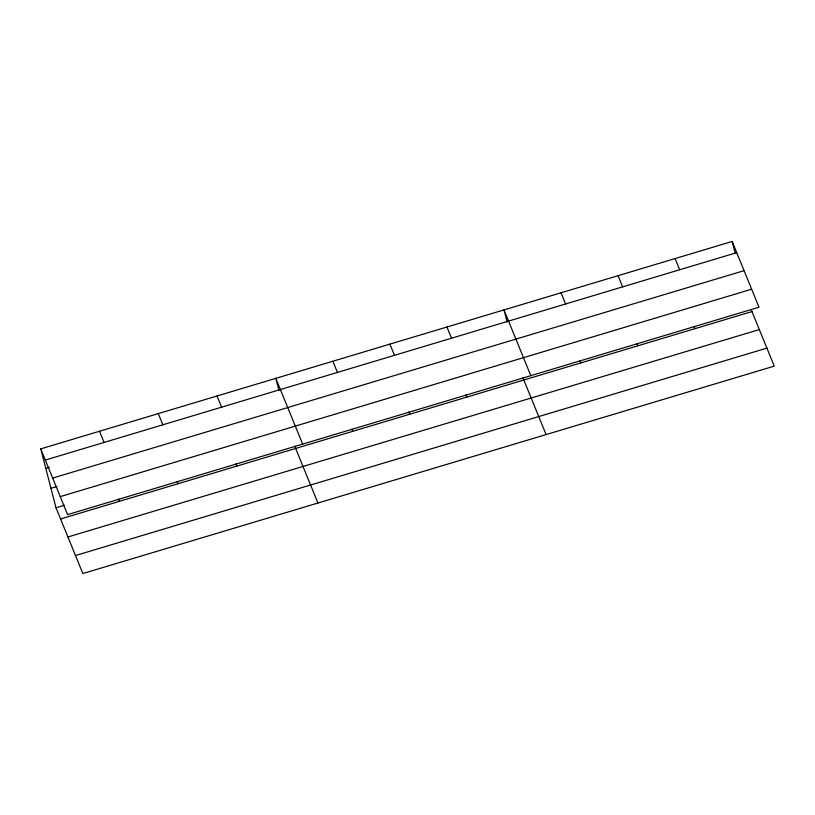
<?xml version="1.0" encoding="UTF-8"?>
<svg xmlns="http://www.w3.org/2000/svg" width="815" height="815" viewBox="0 0 815 815"><rect width="100%" height="100%" fill="white"/><g stroke="black" fill="none" stroke-linecap="round" stroke-linejoin="round"><path stroke-width="1.22" d="M40.75 448.871L732.155 241.454L758.989 307.214L67.584 514.632L40.75 448.871L56.011 507.786L82.845 573.546L774.25 366.129L751.073 309.323M45.314 460.068L736.719 252.65M45.783 468.319L49.389 467.24M52.669 478.079L744.075 270.662M50.978 488.348L56.969 486.545M60.239 496.63L751.644 289.213M56.011 507.786L64.405 505.269M60.575 518.982L751.98 311.564M67.93 536.983L759.336 329.566M75.5 555.535L766.905 348.117M675.115 258.569L679.679 269.765M694.023 326.428L694.94 328.669M618.076 275.684L622.64 286.87M636.984 343.543L637.9 345.784M561.036 292.789L565.6 303.985M579.944 360.658L580.861 362.899M530.83 375.664L503.986 309.904L507.134 322.057M522.904 377.773L546.091 434.568M446.946 327.019L451.52 338.215M465.864 394.878L466.781 397.119M389.906 344.134L394.48 355.32M408.824 411.993L409.741 414.234M332.866 361.239L337.441 372.435M351.785 429.108L352.701 431.349M302.66 444.114L275.827 378.354L278.974 390.507M294.745 446.213L317.921 503.018M217.055 395.988L221.629 407.174M235.973 463.847L236.89 466.088M158.293 413.613L162.857 424.809M177.201 481.482L178.118 483.713M99.522 431.247L104.086 442.443M118.43 499.106L119.347 501.347M732.155 241.454L735.303 253.608"/></g></svg>
